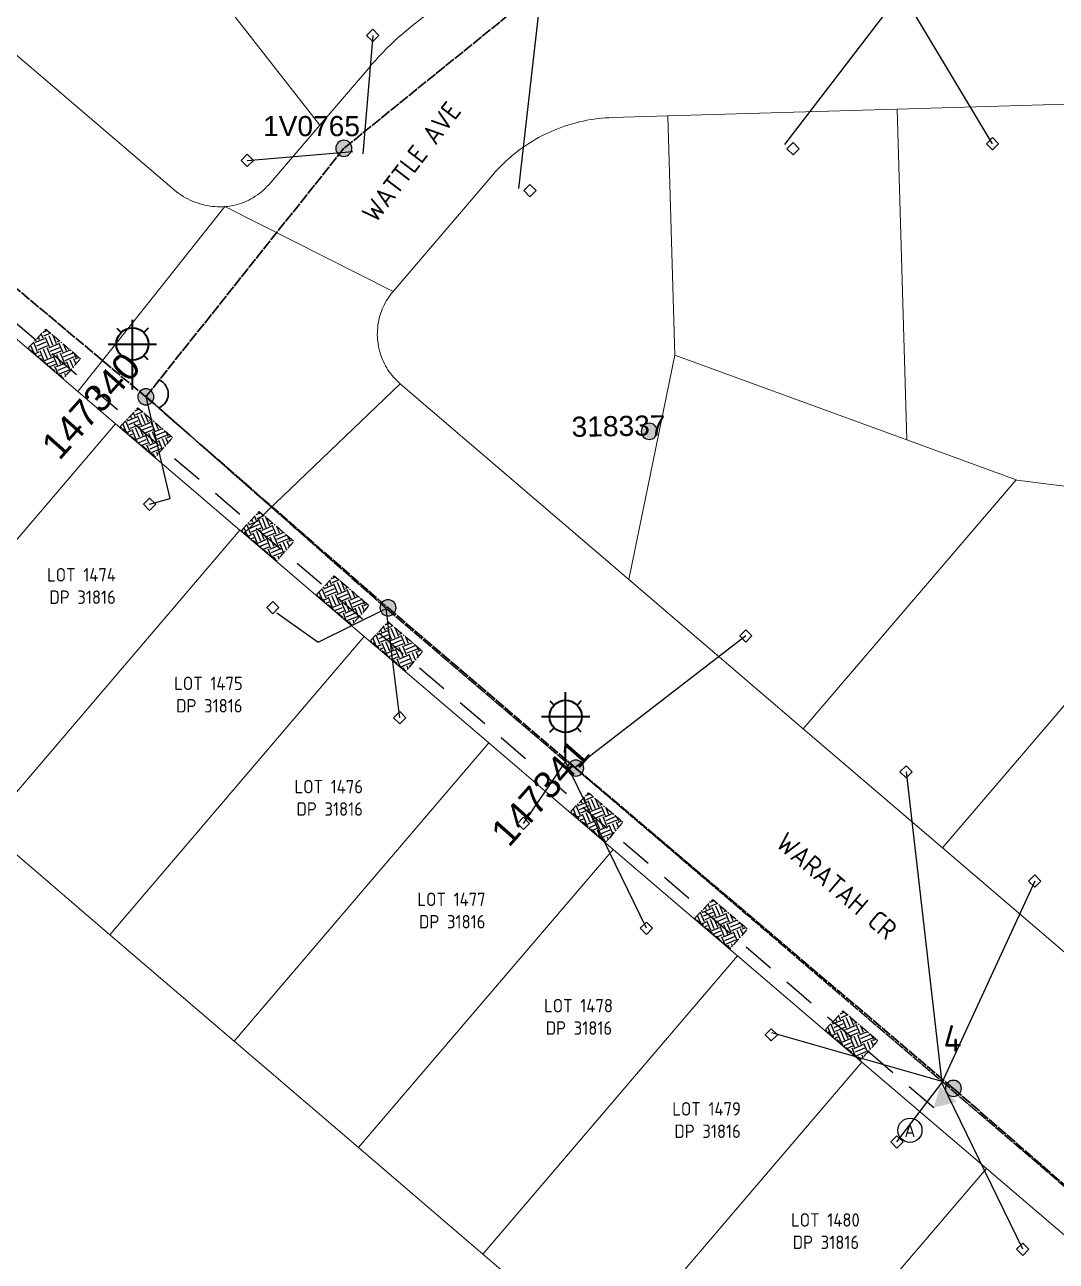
# Model space of a CAD drawing. Header units: metres. Extents: x 283062 to 284231, y 6112747 to 6113727.
# Drawn here: x 283357.4 to 283453.5, y 6113283.6 to 6113398.8 of the extents above; entities that cross this region are included whole.
import ezdxf
from ezdxf.enums import TextEntityAlignment as Align

# ---------------------------------------------------------------- set-up
doc = ezdxf.new("R2010")
doc.units = ezdxf.units.M
for name, pattern in [('Cable Exist OH', [1, 1, 0]), ('CENTER2', [1.125, 0.75, -0.125, 0.125, -0.125]), ('IECLdasha', [5, 3, -2])]:
    doc.linetypes.add(name, pattern=pattern)
doc.layers.get('0').update_dxf_attribs({"color": 6})
for name, color, linetype in [('_User Miscellaneous1', 7, 'Continuous'), ('_User Miscellaneous8', 7, 'Continuous'), ('Duct_SP_NEW', 7, 'Continuous'), ('Equip_SP_SL_EXT', 7, 'Continuous'), ('Mains_LV_EXT', 7, 'Continuous'), ('Mains_SL_EXT', 7, 'Continuous'), ('Services_SP_EXT', 7, 'Continuous'), ('SupportsOH_SP_TR_HV_LV_SL_EXT', 7, 'Continuous'), ('Trench_SP_NEW', 2, 'Continuous')]:
    doc.layers.add(name, color=color, linetype=linetype)
doc.layers.add('Cadastre Land Parcels_SP_EXT', color=9, linetype='Continuous', lineweight=5)
doc.layers.add('Cadastre Roads_SP_EXT', color=9, linetype='Continuous', lineweight=5)
doc.styles.add('iecARIAL', font='arial.ttf', dxfattribs={"height": 2})
doc.styles.add('POLE_LABEL', font='arial.ttf')
doc.styles.get("Standard").update_dxf_attribs({"font": 'isocp.shx'})

# ---------------------------------------------------------------- blocks, each defined once
blk = doc.blocks.new('SL_LANTERN_EXT')
at = {"lineweight": 40}
for p, q in [((0, 1.97), (0, 6.47)), ((-1.46, 5.68), (-1.06, 5.28)), ((1.46, 5.68), (1.06, 5.28)), ((-2.25, 4.22), (2.25, 4.22)), ((-1.46, 2.76), (-1.06, 3.16)), ((0, 0), (0, 2.72)), ((1.46, 2.76), (1.06, 3.16))]:
    blk.add_line(p, q, dxfattribs=at)
blk.add_circle((0, 4.22), 1.5, dxfattribs=at)
at = {"style": 'iecARIAL', "flags": 8}
blk.add_attdef('ASSET_NUM', (1.5, 1.5), '', height=2.5, dxfattribs=at)
for tag, p, height, flags in [('CONSTRUCTED_VOLTAGE', (0.98, -0.65), 0.2, 9), ('CONTROL_TYPE', (0.98, -0.85), 0.2, 9), ('LANTERN_PURPOSE', (0.98, -1.05), 0.2, 9), ('LANTERN_TYPE', (0.98, -1.25), 0.2, 9), ('LNUMBER', (2.18, -3.25), 2.5, 8), ('STATE', (0.98, -2.25), 0.2, 9), ('NO_PHASES', (0.98, -1.45), 0.2, 9), ('OPERATING_VOLTAGE', (0.98, -1.65), 0.2, 9), ('ORIENTATION', (0.98, -1.85), 0.2, 9), ('OWNED_BY', (0.98, -2.05), 0.2, 9), ('USAGE', (0.98, -2.45), 0.2, 9), ('CEXIST', (0.98, -2.65), 0.2, 9), ('CNEW', (0.98, -2.85), 0.2, 9), ('CNUMBER', (0.98, -3.05), 0.2, 9), ('CREMOVE', (0.98, -3.25), 0.2, 9), ('CREPLACE', (0.98, -3.45), 0.2, 9), ('LKINGHEIGHT', (0.98, -3.65), 0.2, 9), ('LBRACKET', (0.98, -3.85), 0.2, 9), ('LBRACKETVOCAB', (0.98, -4.05), 0.2, 9), ('LCATEGORY', (0.98, -4.25), 0.2, 9), ('LCHARGE1', (0.98, -4.45), 0.2, 9), ('LCHARGE1PERCENT', (0.98, -4.65), 0.2, 9), ('LCHARGE2', (0.98, -4.85), 0.2, 9), ('LCHARGE2PERCENT', (0.98, -5.05), 0.2, 9), ('LCHARGE3', (0.98, -5.25), 0.2, 9), ('LCHARGE3PERCENT', (0.98, -5.45), 0.2, 9), ('LEXIST', (0.98, -5.65), 0.2, 9), ('LLAMP', (0.98, -5.85), 0.2, 9), ('LLAMPVOCAB', (0.98, -6.05), 0.2, 9), ('LMAST', (0.98, -6.25), 0.2, 9), ('LMASTVOCAB', (0.98, -6.45), 0.2, 9), ('LNEW', (0.98, -6.65), 0.2, 9), ('LANTNUMBER', (0.98, -6.85), 0.2, 9), ('LOUTREACH', (0.98, -7.25), 0.2, 9), ('LOUTREACHVOCAB', (0.98, -7.45), 0.2, 9), ('LRATECODE', (0.98, -7.65), 0.2, 9), ('LREMOVE', (0.98, -7.85), 0.2, 9), ('LREPLACE', (0.98, -8.05), 0.2, 9), ('LTYPE', (0.98, -8.25), 0.2, 9), ('STREETNAME', (0.98, -9.25), 0.2, 9), ('LTYPEVOCAB', (0.98, -8.45), 0.2, 9), ('LEGEND', (0.98, -8.65), 0.2, 9), ('LOCATION', (0.98, -8.85), 0.2, 9), ('NOTES', (0.98, -9.05), 0.2, 9), ('SUBURB', (0.98, -9.45), 0.2, 1)]:
    blk.add_attdef(tag, p, '', height=height, dxfattribs=dict(flags=flags))
blk = doc.blocks.new('CCP_EXT')
at = {"flags": 9}
for tag, p in [('STATE', (0, -1.8)), ('LEGEND', (0, -1.4)), ('LIFE_SUPPORT', (0, -1.6)), ('NOTES', (0, -2))]:
    blk.add_attdef(tag, text='', height=0.2, dxfattribs=at).set_placement(p, align=Align.MIDDLE_LEFT)
blk.add_wipeout([(0, 0.57), (0.57, 0), (0, -0.57), (-0.57, 0)])
blk.add_lwpolyline([(-0.57, 0), (0, 0.57), (0.57, 0), (0, -0.57), (-0.57, 0)])
at = {"flags": 1}
blk.add_attdef('Z', (0, 0), '', height=0.2, dxfattribs=at)
at = {"flags": 9}
for tag, p in [('CCP_TYPE', (0, 0)), ('CONSTRUCTED_VOLTAGE', (0, -0.2)), ('NO_PHASES', (0, -0.4)), ('OPERATING_VOLTAGE', (0, -0.6)), ('ORIENTATION', (0, -0.8)), ('OWNED_BY', (0, -1)), ('USAGE', (0, -1.2))]:
    blk.add_attdef(tag, text='', height=0.2, dxfattribs=at).set_placement(p, align=Align.MIDDLE_LEFT)
blk = doc.blocks.new('POLE_EXT')
blk.add_hatch(color=256).paths.add_polyline_path([(-1, 0, 1), (1, 0, 1)])
blk.add_lwpolyline([(-1, 0, 1), (1, 0, 1)], format="xyb", close=True)
for tag, height, flags, p in [('pNumber', 2.5, 8, (-17.84, 2.07)), ('OWNED_BY', 0.2, 9, (1.35, -0.4)), ('PARENT', 0.2, 9, (1.35, -0.6)), ('SPECIAL_USE', 0.2, 9, (1.35, -0.8)), ('STATE', 0.2, 9, (1.35, -1)), ('USAGE', 0.2, 9, (1.35, -1.2)), ('cLV', 0.2, 9, (1.35, -1.4)), ('hDepth', 0.2, 9, (1.35, -1.6)), ('hDia', 0.2, 9, (1.35, -1.8)), ('cHV', 0.2, 9, (1.35, -2)), ('LBRACKET', 0.2, 9, (1.35, -2.2)), ('LExisting', 0.2, 9, (1.35, -2.4)), ('LANTNUMBER', 0.2, 9, (1.35, -2.6)), ('LOther', 0.2, 9, (1.35, -2.8)), ('LRemove', 0.2, 9, (1.35, -3)), ('LEGEND', 0.2, 9, (1.35, -3.2)), ('cLinedev', 0.2, 9, (1.35, -3.4)), ('LOCATION', 0.2, 9, (1.35, -3.6)), ('pExisting', 0.2, 9, (1.35, -3.8)), ('PFNUMBER', 0.2, 9, (1.35, -4)), ('NEWPFNUMBER', 0.2, 9, (1.35, -4.2)), ('pFooting', 0.2, 9, (1.35, -4.4)), ('pNew', 0.2, 9, (1.35, -4.6)), ('pRelocate', 0.2, 9, (1.35, -5)), ('pRemove', 0.2, 9, (1.35, -5.2)), ('pReplace', 0.2, 9, (1.35, -5.4)), ('pStay', 0.2, 9, (1.35, -5.6)), ('pType', 0.2, 9, (1.35, -5.8)), ('cspan', 0.2, 9, (1.35, -6)), ('STREETNAME', 0.2, 9, (1.35, -6.2)), ('SUBURB', 0.2, 9, (1.35, -6.4)), ('NOTES', 0.2, 9, (1.35, -6.6)), ('MAINTAINED_BY', 0.2, 9, (1.36, -6.81)), ('OPERATED_BY', 0.2, 9, (1.36, -7.01))]:
    blk.add_attdef(tag, text='', height=height, dxfattribs=dict(flags=flags)).set_placement(p, align=Align.MIDDLE_LEFT)
at = {"style": 'POLE_LABEL'}
for tag, height, flags, p in [('ASSET_NUM', 2.5, 8, (2, 2)), ('STRUCTURE_PLANT_NUMBER', 0.2, 9, (1.35, 0.03)), ('STREET_CODE', 0.2, 9, (1.35, -0.2))]:
    blk.add_attdef(tag, text='', height=height, dxfattribs=dict(at, flags=flags)).set_placement(p, align=Align.MIDDLE_LEFT)
at = {"flags": 1}
blk.add_attdef('Z', (1.35, -7.33), '', height=0.2, dxfattribs=at)
blk = doc.blocks.new('DUCT_INDICATOR')
at = {"color": 2}
blk.add_circle((0, 0), 2.25, dxfattribs=at)
blk.add_attdef('CODE', text='', height=1.8).set_placement((0, 0), align=Align.MIDDLE_CENTER)
at = {"flags": 1}
blk.add_attdef('Z', (0, 0), '', height=0.2, dxfattribs=at)

msp = doc.modelspace()

# ---------------------------------------------------------------- hatches: boundary and pattern name
at = {"layer": '_User Miscellaneous1', "true_color": 0x939598}
h = msp.add_hatch(dxfattribs=at)
h.set_pattern_fill('EARTH', color=252, scale=0.15, angle=-157.3226)
h.set_pattern_definition([(202.677350448, (-1817033.9242, 11924082.0169), (-0.51163465611, -1.24609087897), [0.9525, -0.9525]), (202.677350448, (-1817033.7865, 11924081.6873), (-0.51163465611, -1.24609087897), [0.9525, -0.9525]), (202.677350448, (-1817033.6488, 11924081.3577), (-0.51163465611, -1.24609087897), [0.9525, -0.9525]), (292.677350448, (-1817033.71275, 11924081.202), (1.24609087897, -0.51163465611), [0.9525, -0.9525]), (292.677350448, (-1817034.0423, 11924081.0642), (1.24609087897, -0.51163465611), [0.9525, -0.9525]), (292.677350448, (-1817034.3719, 11924080.9265), (1.24609087897, -0.51163465611), [0.9525, -0.9525])])
edge = h.paths.add_edge_path()
edge.add_line((283357.72, 6113368.66), (283359.37, 6113370.41))
edge.add_arc((285674.65, 6116077.65), 3562.26, 229.46239, 229.53064)
edge.add_line((283362.6, 6113367.65), (283360.99, 6113365.82))
edge.add_arc((283510.14, 6113540.98), 230.06, 228.5059, 229.5853, ccw=False)
h = msp.add_hatch(dxfattribs=at)
h.set_pattern_fill('EARTH', color=252, scale=0.15, angle=-157.3226)
h.set_pattern_definition([(202.677350448, (-1817025.3557, 11924074.6951), (-0.51163465611, -1.24609087897), [0.9525, -0.9525]), (202.677350448, (-1817025.218, 11924074.3655), (-0.51163465611, -1.24609087897), [0.9525, -0.9525]), (202.677350448, (-1817025.0803, 11924074.0359), (-0.51163465611, -1.24609087897), [0.9525, -0.9525]), (292.677350448, (-1817025.1443, 11924073.8802), (1.24609087897, -0.51163465611), [0.9525, -0.9525]), (292.677350448, (-1817025.4738, 11924073.7425), (1.24609087897, -0.51163465611), [0.9525, -0.9525]), (292.677350448, (-1817025.8034, 11924073.6048), (1.24609087897, -0.51163465611), [0.9525, -0.9525])])
edge = h.paths.add_edge_path()
edge.add_line((283366.29, 6113361.34), (283367.94, 6113363.08))
edge.add_arc((285683.22, 6116070.33), 3562.26, 229.46239, 229.53064)
edge.add_line((283371.17, 6113360.33), (283369.56, 6113358.5))
edge.add_arc((283518.71, 6113533.66), 230.06, 228.5059, 229.5853, ccw=False)
h = msp.add_hatch(dxfattribs=at)
h.set_pattern_fill('EARTH', color=252, scale=0.15, angle=-157.3226)
h.set_pattern_definition([(202.677350448, (-1817014.0628, 11924065.0375), (-0.51163465611, -1.24609087897), [0.9525, -0.9525]), (202.677350448, (-1817013.9251, 11924064.7079), (-0.51163465611, -1.24609087897), [0.9525, -0.9525]), (202.677350448, (-1817013.7874, 11924064.3783), (-0.51163465611, -1.24609087897), [0.9525, -0.9525]), (292.677350448, (-1817013.8514, 11924064.22255), (1.24609087897, -0.51163465611), [0.9525, -0.9525]), (292.677350448, (-1817014.1809, 11924064.0848), (1.24609087897, -0.51163465611), [0.9525, -0.9525]), (292.677350448, (-1817014.5105, 11924063.9471), (1.24609087897, -0.51163465611), [0.9525, -0.9525])])
edge = h.paths.add_edge_path()
edge.add_line((283377.58, 6113351.68), (283379.24, 6113353.43))
edge.add_arc((285694.51, 6116060.67), 3562.26, 229.46239, 229.53064)
edge.add_line((283382.46, 6113350.67), (283380.85, 6113348.84))
edge.add_arc((283530, 6113524), 230.06, 228.5059, 229.5853, ccw=False)
h = msp.add_hatch(dxfattribs=at)
h.set_pattern_fill('EARTH', color=252, scale=0.15, angle=-157.3226)
h.set_pattern_definition([(202.677350448, (-1817007.0715, 11924059.06185), (-0.51163465611, -1.24609087897), [0.9525, -0.9525]), (202.677350448, (-1817006.9338, 11924058.7323), (-0.51163465611, -1.24609087897), [0.9525, -0.9525]), (202.677350448, (-1817006.7961, 11924058.4027), (-0.51163465611, -1.24609087897), [0.9525, -0.9525]), (292.677350448, (-1817006.86, 11924058.2469), (1.24609087897, -0.51163465611), [0.9525, -0.9525]), (292.677350448, (-1817007.1896, 11924058.1092), (1.24609087897, -0.51163465611), [0.9525, -0.9525]), (292.677350448, (-1817007.5192, 11924057.9715), (1.24609087897, -0.51163465611), [0.9525, -0.9525])])
edge = h.paths.add_edge_path()
edge.add_line((283384.57, 6113345.71), (283386.23, 6113347.45))
edge.add_arc((285701.51, 6116054.69), 3562.26, 229.46239, 229.53064)
edge.add_line((283389.45, 6113344.69), (283387.85, 6113342.87))
edge.add_arc((283536.99, 6113518.02), 230.06, 228.5059, 229.5853, ccw=False)
h = msp.add_hatch(dxfattribs=at)
h.set_pattern_fill('EARTH', color=252, scale=0.15, angle=-157.3226)
h.set_pattern_definition([(202.677350448, (-1817002.0585, 11924054.7768), (-0.51163465611, -1.24609087897), [0.9525, -0.9525]), (202.677350448, (-1817001.9208, 11924054.4472), (-0.51163465611, -1.24609087897), [0.9525, -0.9525]), (202.677350448, (-1817001.7831, 11924054.1177), (-0.51163465611, -1.24609087897), [0.9525, -0.9525]), (292.677350448, (-1817001.8471, 11924053.9619), (1.24609087897, -0.51163465611), [0.9525, -0.9525]), (292.677350448, (-1817002.1766, 11924053.8242), (1.24609087897, -0.51163465611), [0.9525, -0.9525]), (292.677350448, (-1817002.5062, 11924053.6865), (1.24609087897, -0.51163465611), [0.9525, -0.9525])])
edge = h.paths.add_edge_path()
edge.add_line((283389.59, 6113341.42), (283391.24, 6113343.17))
edge.add_arc((285706.52, 6116050.41), 3562.26, 229.46239, 229.53064)
edge.add_line((283394.47, 6113340.41), (283392.86, 6113338.58))
edge.add_arc((283542.01, 6113513.74), 230.06, 228.5059, 229.5853, ccw=False)
h = msp.add_hatch(dxfattribs=at)
h.set_pattern_fill('EARTH', color=252, scale=0.15, angle=-157.3226)
h.set_pattern_definition([(202.677350448, (-1816983.403, 11924038.8634), (-0.51163465611, -1.24609087897), [0.9525, -0.9525]), (202.677350448, (-1816983.2653, 11924038.5339), (-0.51163465611, -1.24609087897), [0.9525, -0.9525]), (202.677350448, (-1816983.1276, 11924038.2043), (-0.51163465611, -1.24609087897), [0.9525, -0.9525]), (292.677350448, (-1816983.1915, 11924038.0485), (1.24609087897, -0.51163465611), [0.9525, -0.9525]), (292.677350448, (-1816983.5211, 11924037.9108), (1.24609087897, -0.51163465611), [0.9525, -0.9525]), (292.677350448, (-1816983.8507, 11924037.7731), (1.24609087897, -0.51163465611), [0.9525, -0.9525])])
edge = h.paths.add_edge_path()
edge.add_line((283408.24, 6113325.51), (283409.9, 6113327.25))
edge.add_arc((285725.17, 6116034.5), 3562.26, 229.46239, 229.53064)
edge.add_line((283413.12, 6113324.5), (283411.51, 6113322.67))
edge.add_arc((283560.66, 6113497.83), 230.06, 228.5059, 229.5853, ccw=False)
h = msp.add_hatch(dxfattribs=at)
h.set_pattern_fill('EARTH', color=252, scale=0.15, angle=-157.3226)
h.set_pattern_definition([(202.677350448, (-1816971.8309, 11924028.9369), (-0.51163465611, -1.24609087897), [0.9525, -0.9525]), (202.677350448, (-1816971.6932, 11924028.60735), (-0.51163465611, -1.24609087897), [0.9525, -0.9525]), (202.677350448, (-1816971.5555, 11924028.2778), (-0.51163465611, -1.24609087897), [0.9525, -0.9525]), (292.677350448, (-1816971.6195, 11924028.122), (1.24609087897, -0.51163465611), [0.9525, -0.9525]), (292.677350448, (-1816971.94905, 11924027.9843), (1.24609087897, -0.51163465611), [0.9525, -0.9525]), (292.677350448, (-1816972.2786, 11924027.8466), (1.24609087897, -0.51163465611), [0.9525, -0.9525])])
edge = h.paths.add_edge_path()
edge.add_line((283419.81, 6113315.58), (283421.47, 6113317.33))
edge.add_arc((285736.75, 6116024.57), 3562.26, 229.46239, 229.53064)
edge.add_line((283424.69, 6113314.57), (283423.09, 6113312.74))
edge.add_arc((283572.23, 6113487.9), 230.06, 228.5059, 229.5853, ccw=False)
h = msp.add_hatch(dxfattribs=at)
h.set_pattern_fill('EARTH', color=252, scale=0.15, angle=-157.3226)
h.set_pattern_definition([(202.677350448, (-1816959.6867, 11924018.5556), (-0.51163465611, -1.24609087897), [0.9525, -0.9525]), (202.677350448, (-1816959.549, 11924018.2261), (-0.51163465611, -1.24609087897), [0.9525, -0.9525]), (202.677350448, (-1816959.41125, 11924017.8965), (-0.51163465611, -1.24609087897), [0.9525, -0.9525]), (292.677350448, (-1816959.4752, 11924017.7407), (1.24609087897, -0.51163465611), [0.9525, -0.9525]), (292.677350448, (-1816959.8048, 11924017.603), (1.24609087897, -0.51163465611), [0.9525, -0.9525]), (292.677350448, (-1816960.13435, 11924017.4653), (1.24609087897, -0.51163465611), [0.9525, -0.9525])])
edge = h.paths.add_edge_path()
edge.add_line((283431.96, 6113305.2), (283433.61, 6113306.94))
edge.add_arc((285748.89, 6116014.19), 3562.26, 229.46239, 229.53064)
edge.add_line((283436.84, 6113304.19), (283435.23, 6113302.36))
edge.add_arc((283584.38, 6113477.52), 230.06, 228.5059, 229.5853, ccw=False)
at = {"layer": '_User Miscellaneous1'}
h = msp.add_hatch(color=256, dxfattribs=at)
h.dxf.hatch_style = 1
h.paths.add_polyline_path([(283442.05, 6113297.93), (283444.17, 6113298.46), (283442.63, 6113299.93)])

# ---------------------------------------------------------------- linework, layer by layer
at = {"layer": '_User Miscellaneous1', "color": 252, "linetype": 'CENTER2', "true_color": 0x939598, "flags": 128}
for points in [[(283357.72, 6113368.66), (283359.37, 6113370.41, 0.000298), (283362.6, 6113367.65), (283360.99, 6113365.82, -0.00471), (283357.72, 6113368.66)], [(283366.29, 6113361.34), (283367.94, 6113363.08, 0.000298), (283371.17, 6113360.33), (283369.56, 6113358.5, -0.00471), (283366.29, 6113361.34)], [(283377.58, 6113351.68), (283379.24, 6113353.43, 0.000298), (283382.46, 6113350.67), (283380.85, 6113348.84, -0.00471), (283377.58, 6113351.68)], [(283384.57, 6113345.71), (283386.23, 6113347.45, 0.000298), (283389.45, 6113344.69), (283387.85, 6113342.87, -0.00471), (283384.57, 6113345.71)], [(283389.59, 6113341.42), (283391.24, 6113343.17, 0.000298), (283394.47, 6113340.41), (283392.86, 6113338.58, -0.00471), (283389.59, 6113341.42)], [(283408.24, 6113325.51), (283409.9, 6113327.25, 0.000298), (283413.12, 6113324.5), (283411.51, 6113322.67, -0.00471), (283408.24, 6113325.51)], [(283419.81, 6113315.58), (283421.47, 6113317.33, 0.000298), (283424.69, 6113314.57), (283423.09, 6113312.74, -0.00471), (283419.81, 6113315.58)], [(283431.96, 6113305.2), (283433.61, 6113306.94, 0.000298), (283436.84, 6113304.19), (283435.23, 6113302.36, -0.00471), (283431.96, 6113305.2)]]:
    msp.add_lwpolyline(points, format="xyb", dxfattribs=at)
at = {"layer": 'Cadastre Land Parcels_SP_EXT', "color": 251, "linetype": 'Continuous', "lineweight": 15, "true_color": 0x636466}
for points in [[(283389.43, 6113394.72), (283389.75, 6113395.1), (283390.08, 6113395.46), (283390.41, 6113395.82), (283390.75, 6113396.18), (283391.1, 6113396.53), (283391.45, 6113396.88), (283391.81, 6113397.21), (283392.18, 6113397.55), (283392.54, 6113397.87), (283392.92, 6113398.19), (283393.3, 6113398.51), (283393.68, 6113398.82), (283394.07, 6113399.12), (283394.47, 6113399.42), (283394.86, 6113399.71), (283395.27, 6113399.99), (283395.68, 6113400.27), (283396.09, 6113400.54), (283374.62, 6113437.47), (283360.34, 6113420.8), (283384.87, 6113389.4), (283389.43, 6113394.72)], [(283455.39, 6113391.39), (283438.63, 6113390.9), (283439.53, 6113360.11), (283449.71, 6113356.39), (283449.79, 6113356.36), (283456.44, 6113355.51), (283455.39, 6113391.39)], [(283417.95, 6113368), (283417.3, 6113390.27), (283412.13, 6113390.12), (283411.79, 6113390.1), (283411.44, 6113390.08), (283411.1, 6113390.05), (283410.76, 6113390.01), (283410.42, 6113389.97), (283410.08, 6113389.92), (283409.74, 6113389.86), (283409.41, 6113389.79), (283409.07, 6113389.71), (283408.74, 6113389.63), (283408.41, 6113389.54), (283408.08, 6113389.44), (283407.75, 6113389.34), (283407.43, 6113389.23), (283407.1, 6113389.1), (283406.78, 6113388.98), (283406.47, 6113388.84), (283406.16, 6113388.7), (283405.85, 6113388.55), (283405.54, 6113388.4), (283405.24, 6113388.24), (283404.94, 6113388.07), (283404.64, 6113387.89), (283404.35, 6113387.71), (283404.06, 6113387.52), (283403.78, 6113387.33), (283403.5, 6113387.13), (283403.23, 6113386.92), (283402.96, 6113386.7), (283402.7, 6113386.49), (283402.44, 6113386.26), (283402.18, 6113386.03), (283401.94, 6113385.79), (283401.69, 6113385.55), (283401.46, 6113385.3), (283401.22, 6113385.05), (283401, 6113384.79), (283391.7, 6113373.92), (283391.56, 6113373.75), (283391.43, 6113373.58), (283391.3, 6113373.4), (283391.18, 6113373.22), (283391.07, 6113373.04), (283390.96, 6113372.85), (283390.86, 6113372.65), (283390.77, 6113372.46), (283390.68, 6113372.26), (283390.61, 6113372.05), (283390.53, 6113371.85), (283390.47, 6113371.64), (283390.41, 6113371.43), (283390.37, 6113371.22), (283390.32, 6113371), (283390.29, 6113370.79), (283390.27, 6113370.57), (283390.25, 6113370.36), (283390.24, 6113370.14), (283390.23, 6113369.92), (283390.24, 6113369.7), (283390.25, 6113369.49), (283390.27, 6113369.27), (283390.3, 6113369.05), (283390.34, 6113368.84), (283390.38, 6113368.63), (283390.43, 6113368.41), (283390.49, 6113368.2), (283390.56, 6113368), (283390.63, 6113367.79), (283390.71, 6113367.59), (283390.8, 6113367.39), (283390.9, 6113367.2), (283391, 6113367), (283391.11, 6113366.82), (283391.22, 6113366.63), (283391.35, 6113366.45), (283391.47, 6113366.28), (283391.61, 6113366.1), (283391.75, 6113365.94), (283391.89, 6113365.78), (283392.05, 6113365.62), (283392.2, 6113365.47), (283392.37, 6113365.33), (283413.67, 6113347.1), (283417.95, 6113368)], [(283438.63, 6113390.9), (283417.3, 6113390.27), (283417.95, 6113368), (283439.53, 6113360.11), (283438.63, 6113390.9)], [(283365.85, 6113361.6), (283362.33, 6113364.6), (283354.26, 6113371.5), (283330.54, 6113343.78), (283342.17, 6113333.86), (283365.85, 6113361.6)], [(283449.71, 6113356.39), (283439.53, 6113360.11), (283417.95, 6113368), (283413.67, 6113347.1), (283429.89, 6113333.22), (283449.71, 6113356.39)], [(283377.44, 6113351.7), (283365.85, 6113361.6), (283342.17, 6113333.86), (283353.75, 6113323.95), (283377.44, 6113351.7)], [(283466.38, 6113349.61), (283460.72, 6113354.96), (283456.44, 6113355.51), (283449.79, 6113356.36), (283449.71, 6113356.39), (283429.89, 6113333.22), (283442.86, 6113322.12), (283466.38, 6113349.61)], [(283389.02, 6113341.79), (283377.8, 6113351.38), (283377.44, 6113351.7), (283353.75, 6113323.95), (283365.33, 6113314.04), (283389.02, 6113341.79)], [(283469.76, 6113329.18), (283477.89, 6113338.68), (283466.38, 6113349.61), (283442.86, 6113322.12), (283454.9, 6113311.82), (283469.76, 6113329.18)], [(283400.61, 6113331.89), (283389.02, 6113341.79), (283365.33, 6113314.04), (283376.91, 6113304.13), (283400.61, 6113331.89)], [(283412.19, 6113321.98), (283400.61, 6113331.89), (283376.91, 6113304.13), (283388.49, 6113294.22), (283412.19, 6113321.98)], [(283423.78, 6113312.08), (283412.19, 6113321.98), (283388.49, 6113294.22), (283400.07, 6113284.31), (283423.78, 6113312.08)], [(283435.36, 6113302.18), (283423.78, 6113312.08), (283400.07, 6113284.31), (283411.65, 6113274.4), (283435.36, 6113302.18)], [(283446.95, 6113292.27), (283435.36, 6113302.18), (283411.65, 6113274.4), (283423.23, 6113264.49), (283446.95, 6113292.27)], [(283458.54, 6113282.37), (283446.95, 6113292.27), (283423.23, 6113264.49), (283434.81, 6113254.58), (283458.54, 6113282.37)]]:
    msp.add_lwpolyline(points, close=True, dxfattribs=at)
for points in [[(283346.49, 6113404.62), (283371.53, 6113383.19), (283371.74, 6113383.04), (283371.94, 6113382.91), (283372.15, 6113382.77), (283372.37, 6113382.65), (283372.59, 6113382.54), (283372.81, 6113382.43), (283373.03, 6113382.33), (283373.25, 6113382.24), (283373.48, 6113382.16), (283373.71, 6113382.08), (283373.94, 6113382.02), (283374.17, 6113381.96), (283374.41, 6113381.91), (283374.64, 6113381.87), (283374.88, 6113381.84), (283375.11, 6113381.82), (283375.34, 6113381.8), (283375.58, 6113381.8), (283375.81, 6113381.8), (283376.04, 6113381.82), (283376.04, 6113381.82), (283376.28, 6113381.84), (283376.51, 6113381.87), (283376.73, 6113381.91), (283376.96, 6113381.96), (283377.18, 6113382.01), (283377.41, 6113382.08), (283377.63, 6113382.15), (283377.84, 6113382.24), (283378.06, 6113382.33), (283378.27, 6113382.43), (283378.47, 6113382.54), (283378.67, 6113382.65), (283378.87, 6113382.78), (283379.07, 6113382.91), (283379.26, 6113383.05), (283379.44, 6113383.2), (283379.62, 6113383.35), (283379.79, 6113383.51), (283379.96, 6113383.68), (283380.13, 6113383.86), (283384.87, 6113389.4), (283360.34, 6113420.8)], [(283498.12, 6113074.65), (283495.88, 6113089.72), (283493.64, 6113104.8), (283491.4, 6113119.88), (283486.26, 6113154.51), (283485.21, 6113161.62), (283484.58, 6113165.84), (283482.34, 6113180.92), (283480.1, 6113196), (283477.87, 6113211.07), (283476.73, 6113218.7), (283469.55, 6113224.85), (283457.97, 6113234.76), (283446.39, 6113244.67), (283434.81, 6113254.58), (283423.23, 6113264.49), (283411.65, 6113274.4), (283400.07, 6113284.31), (283388.49, 6113294.22), (283376.91, 6113304.13), (283365.33, 6113314.04), (283353.75, 6113323.95)]]:
    msp.add_lwpolyline(points, dxfattribs=at)
at = {"layer": 'Cadastre Roads_SP_EXT', "linetype": 'Continuous'}
msp.add_lwpolyline([(283354.26, 6113371.5), (283362.33, 6113364.6), (283368.68, 6113372.56), (283376.04, 6113381.82), (283375.81, 6113381.8), (283375.58, 6113381.8), (283375.34, 6113381.8), (283375.11, 6113381.82), (283374.88, 6113381.84), (283374.64, 6113381.87), (283374.41, 6113381.91), (283374.17, 6113381.96), (283373.94, 6113382.02), (283373.71, 6113382.08), (283373.48, 6113382.16), (283373.25, 6113382.24), (283373.03, 6113382.33), (283372.81, 6113382.43), (283372.59, 6113382.54), (283372.37, 6113382.65), (283372.15, 6113382.77), (283371.94, 6113382.91), (283371.74, 6113383.04), (283371.53, 6113383.19), (283346.49, 6113404.62)], dxfattribs=at)
at = {"layer": 'Mains_LV_EXT', "linetype": 'Cable Exist OH', "lineweight": 30}
msp.add_lwpolyline([(283345.28, 6113383.71), (283368.68, 6113364.11)], dxfattribs=at)
at = {"layer": 'Mains_LV_EXT', "linetype": 'Continuous', "lineweight": 30}
msp.add_lwpolyline([(283369.88, 6113363.09, 0.667766), (283369.94, 6113365.66)], format="xyb", dxfattribs=at)

# ---------------------------------------------------------------- block references
at = {"layer": 'Equip_SP_SL_EXT'}
ref = msp.add_blockref('SL_LANTERN_EXT', (283367.43, 6113364.81), dxfattribs=at)
ref.add_attrib('ASSET_NUM', '147340', dxfattribs={"layer": '0', "height": 2.5, "rotation": 48.3424, "style": 'iecARIAL'}).set_placement((283368.93, 6113366.31), align=Align.BOTTOM_RIGHT)
ref = msp.add_blockref('SL_LANTERN_EXT', (283407.77, 6113330.14), dxfattribs=at)
ref.add_attrib('ASSET_NUM', '147341', dxfattribs={"layer": '0', "height": 2.5, "rotation": 48.4893, "style": 'iecARIAL'}).set_placement((283409.27, 6113331.64), align=Align.MIDDLE_RIGHT)
at = {"layer": 'SupportsOH_SP_TR_HV_LV_SL_EXT'}
ref = msp.add_blockref('POLE_EXT', (283387.12, 6113387.25), dxfattribs=dict(at, xscale=0.75, yscale=0.75))
ref.add_attrib('ASSET_NUM', '1V0765', dxfattribs={"layer": '0', "height": 1.875, "style": 'POLE_LABEL'}).set_placement((283388.62, 6113387.82), align=Align.BOTTOM_RIGHT)
at = {"layer": 'SupportsOH_SP_TR_HV_LV_SL_EXT', "xscale": 0.75, "yscale": 0.75}
for p in [(283368.68, 6113364.11, 21.5), (283391.23, 6113344.47, 20.48), (283408.71, 6113329.55, 19.76), (283443.88, 6113299.73, 17.97)]:
    msp.add_blockref('POLE_EXT', p, dxfattribs=at)
at = {"layer": 'SupportsOH_SP_TR_HV_LV_SL_EXT'}
ref = msp.add_blockref('POLE_EXT', (283415.56, 6113360.9), dxfattribs=dict(at, xscale=0.75, yscale=0.75))
ref.add_attrib('ASSET_NUM', '318337', dxfattribs={"layer": '0', "height": 1.875, "rotation": 1, "style": 'POLE_LABEL'}).set_placement((283417.06, 6113361.47), align=Align.MIDDLE_RIGHT)

# ---------------------------------------------------------------- texts
at = {"layer": '_User Miscellaneous1', "insert": (283442.96, 6113305.62), "char_height": 2.5, "attachment_point": 1}
msp.add_mtext_dynamic_manual_height_columns('4', width=5, gutter_width=4, heights=[0], dxfattribs=at)
at = {"layer": '_User Miscellaneous8', "color": 251, "linetype": 'Continuous', "true_color": 0x636466, "char_height": 1.25, "attachment_point": 1}
for s, insert in [('\\pi0.99888;LOT 1474\\P\\pi1.2179;DP 31816', (283358.48, 6113348.17)), ('\\pi1.0355;LOT 1475\\P\\pi1.2179;DP 31816', (283370.28, 6113338.06)), ('\\pi1.0304;LOT 1476\\P\\pi1.2179;DP 31816', (283381.49, 6113328.45)), ('\\pi1.0614;LOT 1477\\P\\pi1.2179;DP 31816', (283392.9, 6113317.96)), ('\\pi1.0614;LOT 1478\\P\\pi1.2179;DP 31816', (283404.7, 6113308.06)), ('\\pi1.0166;LOT 1479\\P\\pi1.2179;DP 31816', (283416.68, 6113298.45)), ('\\pi1.0609;LOT 1480\\P\\pi1.2179;DP 31816', (283427.7, 6113288.11))]:
    msp.add_mtext_dynamic_manual_height_columns(s, width=8.4978, gutter_width=4, heights=[3.57], dxfattribs=dict(at, insert=insert))
at = {"layer": 'Cadastre Roads_SP_EXT'}
for s, rotation, p in [('WATTLE AVE', 52.4805, (283390.09, 6113380.19)), ('WARATAH CR', 319.5879, (283427.21, 6113322.34))]:
    msp.add_text(s, height=1.8, rotation=rotation, dxfattribs=at).set_placement(p)

# ---------------------------------------------------------------- next in the draw order: block references
at = {"layer": 'Services_SP_EXT'}
for p in [(283389.81, 6113397.76), (283428.95, 6113387.21), (283447.52, 6113387.67), (283378.12, 6113386.12), (283404.45, 6113383.31), (283369.03, 6113354.11), (283380.5, 6113344.49), (283424.55, 6113341.85), (283392.32, 6113334.24), (283439.47, 6113329.2), (283403.85, 6113324.4), (283451.45, 6113319.03), (283415.29, 6113314.64), (283426.92, 6113304.72), (283438.62, 6113294.75), (283450.34, 6113284.75)]:
    msp.add_blockref('CCP_EXT', p, dxfattribs=at)

# ---------------------------------------------------------------- next in the draw order: linework, layer by layer
at = {"layer": 'Cadastre Roads_SP_EXT', "linetype": 'Continuous'}
msp.add_lwpolyline([(283393.68, 6113398.82), (283393.3, 6113398.51), (283392.92, 6113398.19), (283392.54, 6113397.87), (283392.18, 6113397.55), (283391.81, 6113397.21), (283391.45, 6113396.88), (283391.1, 6113396.53), (283390.75, 6113396.18), (283390.41, 6113395.82), (283390.08, 6113395.46), (283389.75, 6113395.1), (283389.43, 6113394.72), (283384.87, 6113389.4), (283380.13, 6113383.86), (283379.96, 6113383.68), (283379.79, 6113383.51), (283379.62, 6113383.35), (283379.44, 6113383.2), (283379.26, 6113383.05), (283379.07, 6113382.91), (283378.87, 6113382.78), (283378.67, 6113382.65), (283378.47, 6113382.54), (283378.27, 6113382.43), (283378.06, 6113382.33), (283377.84, 6113382.24), (283377.63, 6113382.15), (283377.41, 6113382.08), (283377.18, 6113382.01), (283376.96, 6113381.96), (283376.73, 6113381.91), (283376.51, 6113381.87), (283376.28, 6113381.84), (283376.04, 6113381.82), (283391.7, 6113373.92), (283401, 6113384.79), (283401, 6113384.79), (283401.22, 6113385.05), (283401.46, 6113385.3), (283401.69, 6113385.55), (283401.94, 6113385.79), (283402.18, 6113386.03), (283402.44, 6113386.26), (283402.7, 6113386.49), (283402.96, 6113386.7), (283403.23, 6113386.92), (283403.5, 6113387.13), (283403.78, 6113387.33), (283404.06, 6113387.52), (283404.35, 6113387.71), (283404.64, 6113387.89), (283404.94, 6113388.07), (283405.24, 6113388.24), (283405.54, 6113388.4), (283405.85, 6113388.55), (283406.16, 6113388.7), (283406.47, 6113388.84), (283406.78, 6113388.98), (283407.1, 6113389.1), (283407.43, 6113389.23), (283407.75, 6113389.34), (283408.08, 6113389.44), (283408.41, 6113389.54), (283408.74, 6113389.63), (283409.07, 6113389.71), (283409.41, 6113389.79), (283409.74, 6113389.86), (283410.08, 6113389.92), (283410.42, 6113389.97), (283410.76, 6113390.01), (283411.1, 6113390.05), (283411.44, 6113390.08), (283411.79, 6113390.1), (283412.13, 6113390.12), (283417.3, 6113390.27), (283438.63, 6113390.9), (283455.39, 6113391.39)], dxfattribs=at)
msp.add_lwpolyline([(283475.77, 6113293.98), (283454.9, 6113311.82), (283442.86, 6113322.12), (283429.89, 6113333.22), (283413.67, 6113347.1), (283392.37, 6113365.33), (283377.8, 6113351.38), (283389.02, 6113341.79), (283400.61, 6113331.89), (283412.19, 6113321.98), (283423.78, 6113312.08), (283435.36, 6113302.18), (283446.95, 6113292.27), (283458.54, 6113282.37), (283464.91, 6113276.92), (283475.77, 6113293.98)], close=True, dxfattribs=at)
at = {"layer": 'Mains_LV_EXT', "linetype": 'Cable Exist OH', "lineweight": 30}
for points in [[(283404.2, 6113401.08), (283387.12, 6113387.25)], [(283387.12, 6113387.25), (283368.68, 6113364.11)], [(283368.68, 6113364.11), (283391.23, 6113344.47)], [(283391.23, 6113344.47), (283408.71, 6113329.55)], [(283408.71, 6113329.55), (283443.88, 6113299.73)], [(283443.88, 6113299.73), (283477.69, 6113270.34)]]:
    msp.add_lwpolyline(points, dxfattribs=at)
at = {"layer": 'Mains_SL_EXT', "linetype": 'Cable Exist OH'}
for points in [[(283407.77, 6113330.14), (283391.06, 6113344.4), (283368.71, 6113364.12)], [(283407.48, 6113330.56), (283442.79, 6113300.42), (283478.16, 6113270.08)]]:
    msp.add_lwpolyline(points, dxfattribs=at)
at = {"layer": 'Services_SP_EXT'}
for points in [[(283428.18, 6113387.6), (283439.13, 6113401.9)], [(283403.41, 6113383.52), (283405.35, 6113400.43)], [(283447.52, 6113387.67), (283439.32, 6113401.34)], [(283389.81, 6113397.76), (283388.89, 6113386.72)], [(283378.12, 6113386.12), (283387.95, 6113386.96)], [(283369.03, 6113354.11), (283370.93, 6113354.64), (283368.71, 6113364.12)], [(283380.87, 6113344.01), (283384.73, 6113341.28), (283391.06, 6113344.4)], [(283392.32, 6113334.24), (283391.06, 6113344.4)], [(283424.55, 6113341.85), (283408.63, 6113329.58)], [(283403.85, 6113324.4), (283407.77, 6113330.14)], [(283415.29, 6113314.64), (283407.77, 6113330.14)], [(283439.47, 6113329.2), (283442.81, 6113300.26)], [(283451.45, 6113319.03), (283442.81, 6113300.26)], [(283426.94, 6113304.93), (283442.79, 6113300.42)], [(283438.62, 6113294.75), (283442.81, 6113300.26)], [(283450.34, 6113284.75), (283442.81, 6113300.26)]]:
    msp.add_lwpolyline(points, dxfattribs=at)
at = {"layer": 'Trench_SP_NEW', "color": 6, "linetype": 'IECLdasha', "flags": 128}
msp.add_lwpolyline([(283442.05, 6113297.93), (283297.9, 6113421.14), (283294.76, 6113423.83), (283294.42, 6113424.13), (283294.08, 6113424.44), (283293.74, 6113424.75), (283293.41, 6113425.06), (283293.09, 6113425.38), (283292.77, 6113425.71), (283292.45, 6113426.04), (283292.14, 6113426.37), (283291.84, 6113426.71), (283291.54, 6113427.06), (283291.25, 6113427.4), (283290.96, 6113427.76), (283290.67, 6113428.12), (283290.4, 6113428.48), (283290.13, 6113428.85), (283289.86, 6113429.22), (283289.6, 6113429.59), (283289.36, 6113429.95)], dxfattribs=at)

# ---------------------------------------------------------------- next in the draw order: block references
at = {"layer": 'Duct_SP_NEW'}
ref = msp.add_blockref('DUCT_INDICATOR', (283439.83, 6113295.83), dxfattribs=dict(at, xscale=0.5, yscale=0.5, zscale=0.5))
ref.add_attrib('CODE', 'A', dxfattribs={"layer": '0', "height": 1.25}).set_placement((283439.83, 6113295.83), align=Align.MIDDLE_CENTER)

doc.saveas('drawing.dxf')
